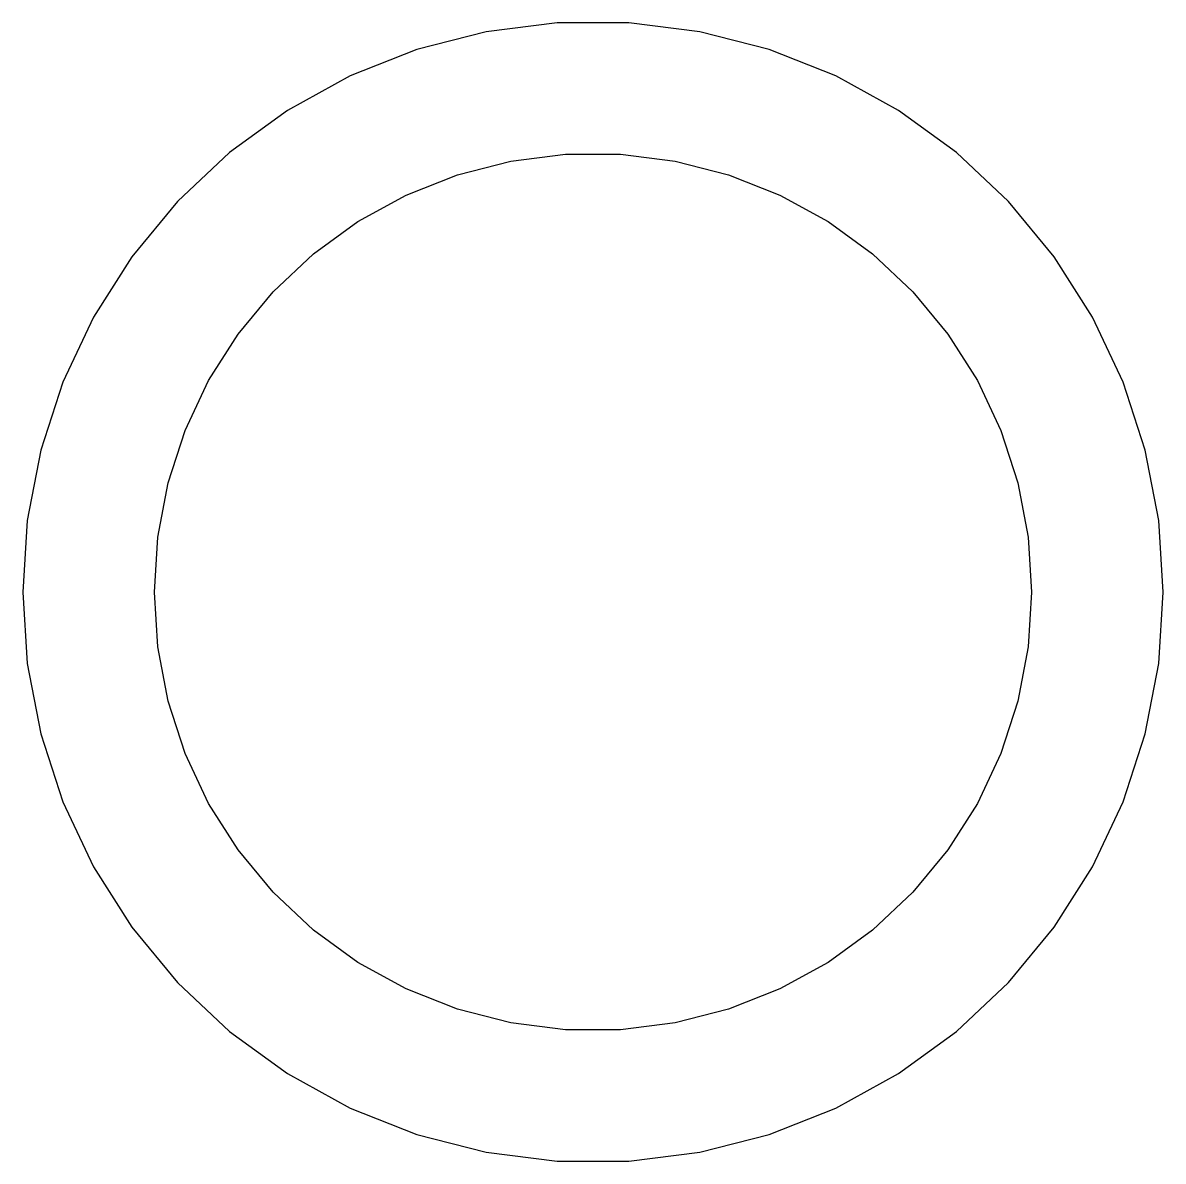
# Model space of a CAD drawing. Header units: metres. Extents: x -32.5 to 32.5, y -32.4 to 32.4.
import ezdxf

# ---------------------------------------------------------------- set-up
doc = ezdxf.new("R2010")
doc.units = ezdxf.units.M

msp = doc.modelspace()

# ---------------------------------------------------------------- linework, layer by layer
for p, q in [((-6.08989, 31.9243), (-10.043, 30.9093)), ((-2.04068, 32.4359), (-6.08989, 31.9243)), ((2.04068, 32.4359), (-2.04068, 32.4359)), ((6.08989, 31.9243), (2.04068, 32.4359)), ((10.043, 30.9093), (6.08989, 31.9243)), ((-10.043, 30.9093), (-13.8378, 29.4069)), ((13.8378, 29.4069), (10.043, 30.9093)), ((-13.8378, 29.4069), (-17.4144, 27.4406)), ((17.4144, 27.4406), (13.8378, 29.4069)), ((-17.4144, 27.4406), (-20.7163, 25.0417)), ((20.7163, 25.0417), (17.4144, 27.4406)), ((-20.7163, 25.0417), (-23.6915, 22.2478)), ((-4.68452, 24.5572), (-1.56975, 24.9507)), ((-1.56975, 24.9507), (1.56975, 24.9507)), ((1.56975, 24.9507), (4.68452, 24.5572)), ((23.6915, 22.2478), (20.7163, 25.0417)), ((-7.72542, 23.7764), (-4.68452, 24.5572)), ((4.68452, 24.5572), (7.72542, 23.7764)), ((-10.6445, 22.6207), (-7.72542, 23.7764)), ((7.72542, 23.7764), (10.6445, 22.6207)), ((-23.6915, 22.2478), (-26.293, 19.103)), ((-13.3957, 21.1082), (-10.6445, 22.6207)), ((10.6445, 22.6207), (13.3957, 21.1082)), ((26.293, 19.103), (23.6915, 22.2478)), ((-15.9356, 19.2628), (-13.3957, 21.1082)), ((13.3957, 21.1082), (15.9356, 19.2628)), ((-26.293, 19.103), (-28.48, 15.657)), ((-18.2242, 17.1137), (-15.9356, 19.2628)), ((15.9356, 19.2628), (18.2242, 17.1137)), ((28.48, 15.657), (26.293, 19.103)), ((-20.2254, 14.6946), (-18.2242, 17.1137)), ((18.2242, 17.1137), (20.2254, 14.6946)), ((-28.48, 15.657), (-30.2177, 11.964)), ((30.2177, 11.964), (28.48, 15.657)), ((-21.9077, 12.0438), (-20.2254, 14.6946)), ((20.2254, 14.6946), (21.9077, 12.0438)), ((-30.2177, 11.964), (-31.4789, 8.08241)), ((-23.2444, 9.20311), (-21.9077, 12.0438)), ((21.9077, 12.0438), (23.2444, 9.20311)), ((31.4789, 8.08241), (30.2177, 11.964)), ((-24.2146, 6.21724), (-23.2444, 9.20311)), ((23.2444, 9.20311), (24.2146, 6.21724)), ((-31.4789, 8.08241), (-32.2437, 4.07332)), ((32.2437, 4.07332), (31.4789, 8.08241)), ((-24.8029, 3.13332), (-24.2146, 6.21724)), ((24.2146, 6.21724), (24.8029, 3.13332)), ((-32.2437, 4.07332), (-32.5, 0)), ((32.5, 0), (32.2437, 4.07332)), ((-25, 0), (-24.8029, 3.13332)), ((24.8029, 3.13332), (25, 0)), ((-32.5, 0), (-32.2437, -4.07332)), ((-24.8029, -3.13332), (-25, 0)), ((25, 0), (24.8029, -3.13332)), ((32.2437, -4.07332), (32.5, 0)), ((-24.2146, -6.21724), (-24.8029, -3.13332)), ((24.8029, -3.13332), (24.2146, -6.21724)), ((-32.2437, -4.07332), (-31.4789, -8.08241)), ((31.4789, -8.08241), (32.2437, -4.07332)), ((-23.2444, -9.20311), (-24.2146, -6.21724)), ((24.2146, -6.21724), (23.2444, -9.20311)), ((-31.4789, -8.08241), (-30.2177, -11.964)), ((30.2177, -11.964), (31.4789, -8.08241)), ((-21.9077, -12.0438), (-23.2444, -9.20311)), ((23.2444, -9.20311), (21.9077, -12.0438)), ((-30.2177, -11.964), (-28.48, -15.657)), ((-20.2254, -14.6946), (-21.9077, -12.0438)), ((21.9077, -12.0438), (20.2254, -14.6946)), ((28.48, -15.657), (30.2177, -11.964)), ((-18.2242, -17.1137), (-20.2254, -14.6946)), ((20.2254, -14.6946), (18.2242, -17.1137)), ((-28.48, -15.657), (-26.293, -19.103)), ((26.293, -19.103), (28.48, -15.657)), ((-15.9356, -19.2628), (-18.2242, -17.1137)), ((18.2242, -17.1137), (15.9356, -19.2628)), ((-26.293, -19.103), (-23.6915, -22.2478)), ((-13.3957, -21.1082), (-15.9356, -19.2628)), ((15.9356, -19.2628), (13.3957, -21.1082)), ((23.6915, -22.2478), (26.293, -19.103)), ((-10.6445, -22.6207), (-13.3957, -21.1082)), ((13.3957, -21.1082), (10.6445, -22.6207)), ((-23.6915, -22.2478), (-20.7163, -25.0417)), ((-7.72542, -23.7764), (-10.6445, -22.6207)), ((10.6445, -22.6207), (7.72542, -23.7764)), ((20.7163, -25.0417), (23.6915, -22.2478)), ((-4.68452, -24.5572), (-7.72542, -23.7764)), ((7.72542, -23.7764), (4.68452, -24.5572)), ((-1.56975, -24.9507), (-4.68452, -24.5572)), ((4.68452, -24.5572), (1.56975, -24.9507)), ((-20.7163, -25.0417), (-17.4144, -27.4406)), ((1.56975, -24.9507), (-1.56975, -24.9507)), ((17.4144, -27.4406), (20.7163, -25.0417)), ((-17.4144, -27.4406), (-13.8378, -29.4069)), ((13.8378, -29.4069), (17.4144, -27.4406)), ((-13.8378, -29.4069), (-10.043, -30.9093)), ((10.043, -30.9093), (13.8378, -29.4069)), ((-10.043, -30.9093), (-6.08989, -31.9243)), ((6.08989, -31.9243), (10.043, -30.9093)), ((-6.08989, -31.9243), (-2.04068, -32.4359)), ((-2.04068, -32.4359), (2.04068, -32.4359)), ((2.04068, -32.4359), (6.08989, -31.9243))]:
    msp.add_line(p, q)

doc.saveas('drawing.dxf')
